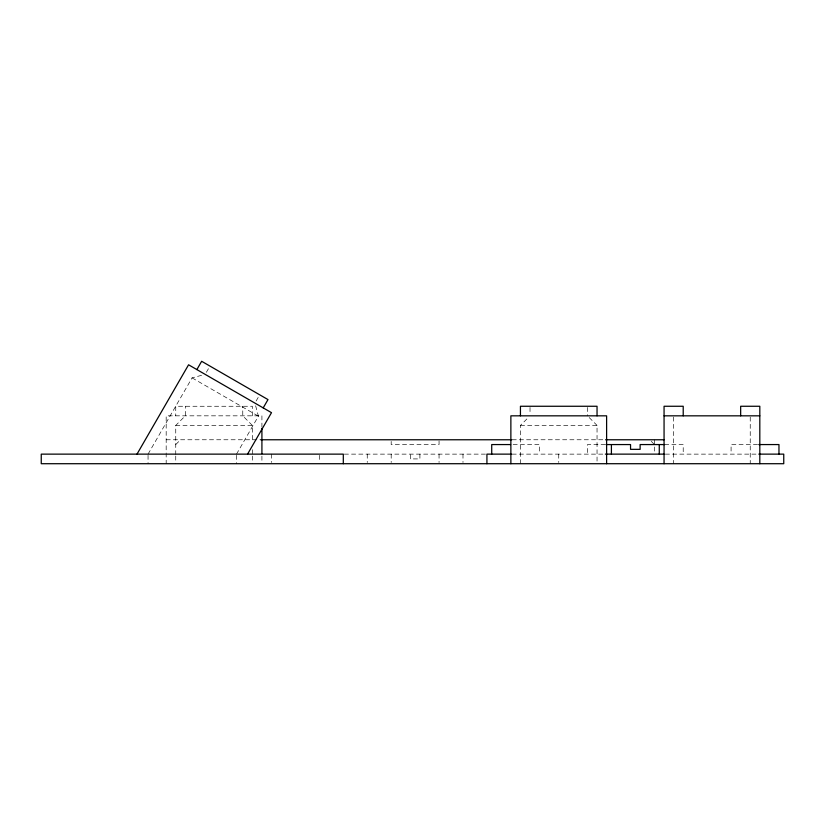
<?xml version="1.0" encoding="UTF-8"?>
<svg xmlns="http://www.w3.org/2000/svg" width="825" height="825" viewBox="0 0 825 825"><rect width="100%" height="100%" fill="white"/><g stroke="black" fill="none" stroke-linecap="round" stroke-linejoin="round"><path stroke-width="0.62" stroke-dasharray="4.12 3.09" d="M148.057 454.132L192.081 377.881L201.589 375.323M206.353 372.302L209.952 366.083M256.111 401.022L259.102 395.845M236.507 454.132L258.421 416.182L254.915 403.095M175.746 454.771L175.746 425.411L185.326 415.831L185.326 406.261M175.746 444.562L180.531 439.766M520.441 463.712L520.441 425.411L528.278 417.574M175.746 425.411L252.347 425.411L252.347 442.004M520.441 425.411L597.042 425.411L597.042 463.712M166.176 439.766L260.38 439.766M512.15 439.766L604.88 439.766M513.14 444.562L539.591 444.562L539.591 454.132M605.21 444.562L587.462 444.562L587.462 454.132M664.62 444.562L683.213 444.562L683.213 454.132M757.546 444.562L731.084 444.562L731.084 454.132M344.334 454.132L485.904 454.132M512.129 454.132L604.302 454.132M665.342 454.132L758.01 454.132M192.081 377.881L258.421 416.182M651.296 441.365L654.493 444.562M589.205 417.574L597.042 425.411M252.347 425.411L242.767 415.831L242.767 406.261M750.234 417.089L750.234 463.712M673.643 417.089L673.643 463.712M654.493 439.766L654.493 454.132M587.462 407.457L587.462 415.831M558.742 454.132L558.742 462.505M530.021 407.457L530.021 414.635M462.99 454.132L462.99 462.505M439.055 440.963L439.055 444.562L391.184 444.562L391.184 440.963M439.055 454.132L439.055 462.505M419.904 454.132L419.904 458.917L410.334 458.917L410.334 454.132M391.184 454.132L391.184 462.505M367.249 454.132L367.249 462.505M319.368 455.328L319.368 462.505M271.497 454.132L271.497 462.505M261.917 427.175L261.917 415.831L166.176 415.831L166.176 463.712M261.917 456.153L261.917 463.712M252.347 415.831L252.347 406.261L175.746 406.261L175.746 415.831M252.347 449.666L252.347 454.771M252.347 456.05L252.347 463.712M236.507 455.328L236.507 463.712M175.746 456.05L175.746 463.712M148.057 455.328L148.057 463.712"/><path stroke-width="1.24" d="M137.002 454.132L188.574 364.794L271.497 412.675L247.562 454.132M196.866 369.59L201.651 361.288L267.991 399.589L263.206 407.88M664.063 415.831L759.815 415.831M260.69 439.766L511.644 439.766M605.581 439.766L664.063 439.766M510.613 444.562L491.721 444.562L491.721 454.132M606.066 444.562L630.548 444.562L630.548 449.347L640.128 449.347L640.128 444.562L664.62 444.562M758.804 444.562L778.965 444.562L778.965 454.132M511.387 454.132L486.925 454.132L486.925 463.712M605.344 454.132L664.063 454.132M758.804 454.132L783.75 454.132L783.75 463.712L41.25 463.712L41.25 454.132L343.303 454.132L343.303 463.712M759.815 463.712L759.815 406.261L740.664 406.261L740.664 415.831M683.213 415.831L683.213 406.261L664.063 406.261L664.063 463.712M659.278 444.562L659.278 454.132M611.408 444.562L611.408 454.132M606.612 463.712L606.612 415.831L510.871 415.831L510.871 463.712M597.042 415.831L597.042 406.261L520.441 406.261L520.441 415.831M261.917 428.433L261.917 453.626"/></g></svg>
